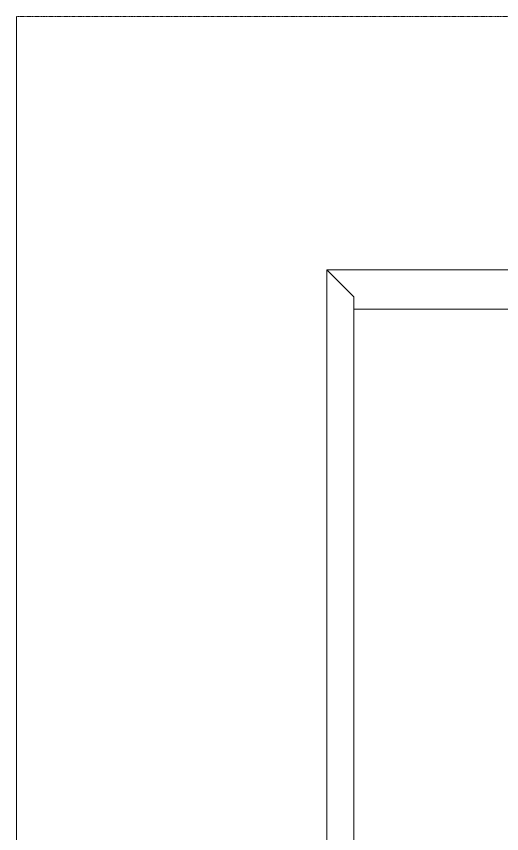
# Model space of a CAD drawing. Header units: inches. Extents: x -578 to 1873, y 397 to 1812.
# Drawn here: x -577.9 to -362.8, y 1450.4 to 1812.5 of the extents above; entities that cross this region are included whole.
import ezdxf

# ---------------------------------------------------------------- set-up
doc = ezdxf.new("R2010")
doc.units = ezdxf.units.IN
doc.header["$MEASUREMENT"] = 0
doc.linetypes.add('IMPORT-Dash 1_16_', pattern=[0.125, 0.0625, -0.0625])
doc.layers.add('A-WALL', color=113, linetype='Continuous', lineweight=13)
doc.layers.add('G-ANNO-SYMB', color=111, linetype='IMPORT-Dash 1_16_', lineweight=20)

# ---------------------------------------------------------------- blocks, each defined once
blk = doc.blocks.new('3D Cad File Example_dwg-2744-Level 1')
at = {"layer": 'A-WALL', "color": 103, "lineweight": 9}
for p, q in [((-1338, 219.12), (-1338, 530.38)), ((-1190.13, 530.38), (-1338, 530.38)), ((-1338, 530.38), (-1326, 518.38)), ((-1326, 518.38), (-1326, 231.12)), ((-1207.5, 513), (-1326, 513))]:
    blk.add_line(p, q, dxfattribs=at)
at = {"layer": 'G-ANNO-SYMB'}
for p, q in [((-1475.6, -772.42), (-1475.6, 642.7)), ((-1475.6, 642.7), (975.4, 642.7))]:
    blk.add_line(p, q, dxfattribs=at)
at = {"layer": 'G-ANNO-SYMB', "flags": 128}
blk.add_lwpolyline([(-1475.6, -772.42), (975.4, -772.42), (975.4, 642.7), (-1475.6, 642.7)], close=True, dxfattribs=at)

msp = doc.modelspace()

# ---------------------------------------------------------------- block references
at = {"layer": 'A-WALL', "color": 30, "lineweight": 9}
msp.add_blockref('3D Cad File Example_dwg-2744-Level 1', (897.69, 1169.79), dxfattribs=at)

doc.saveas('drawing.dxf')
